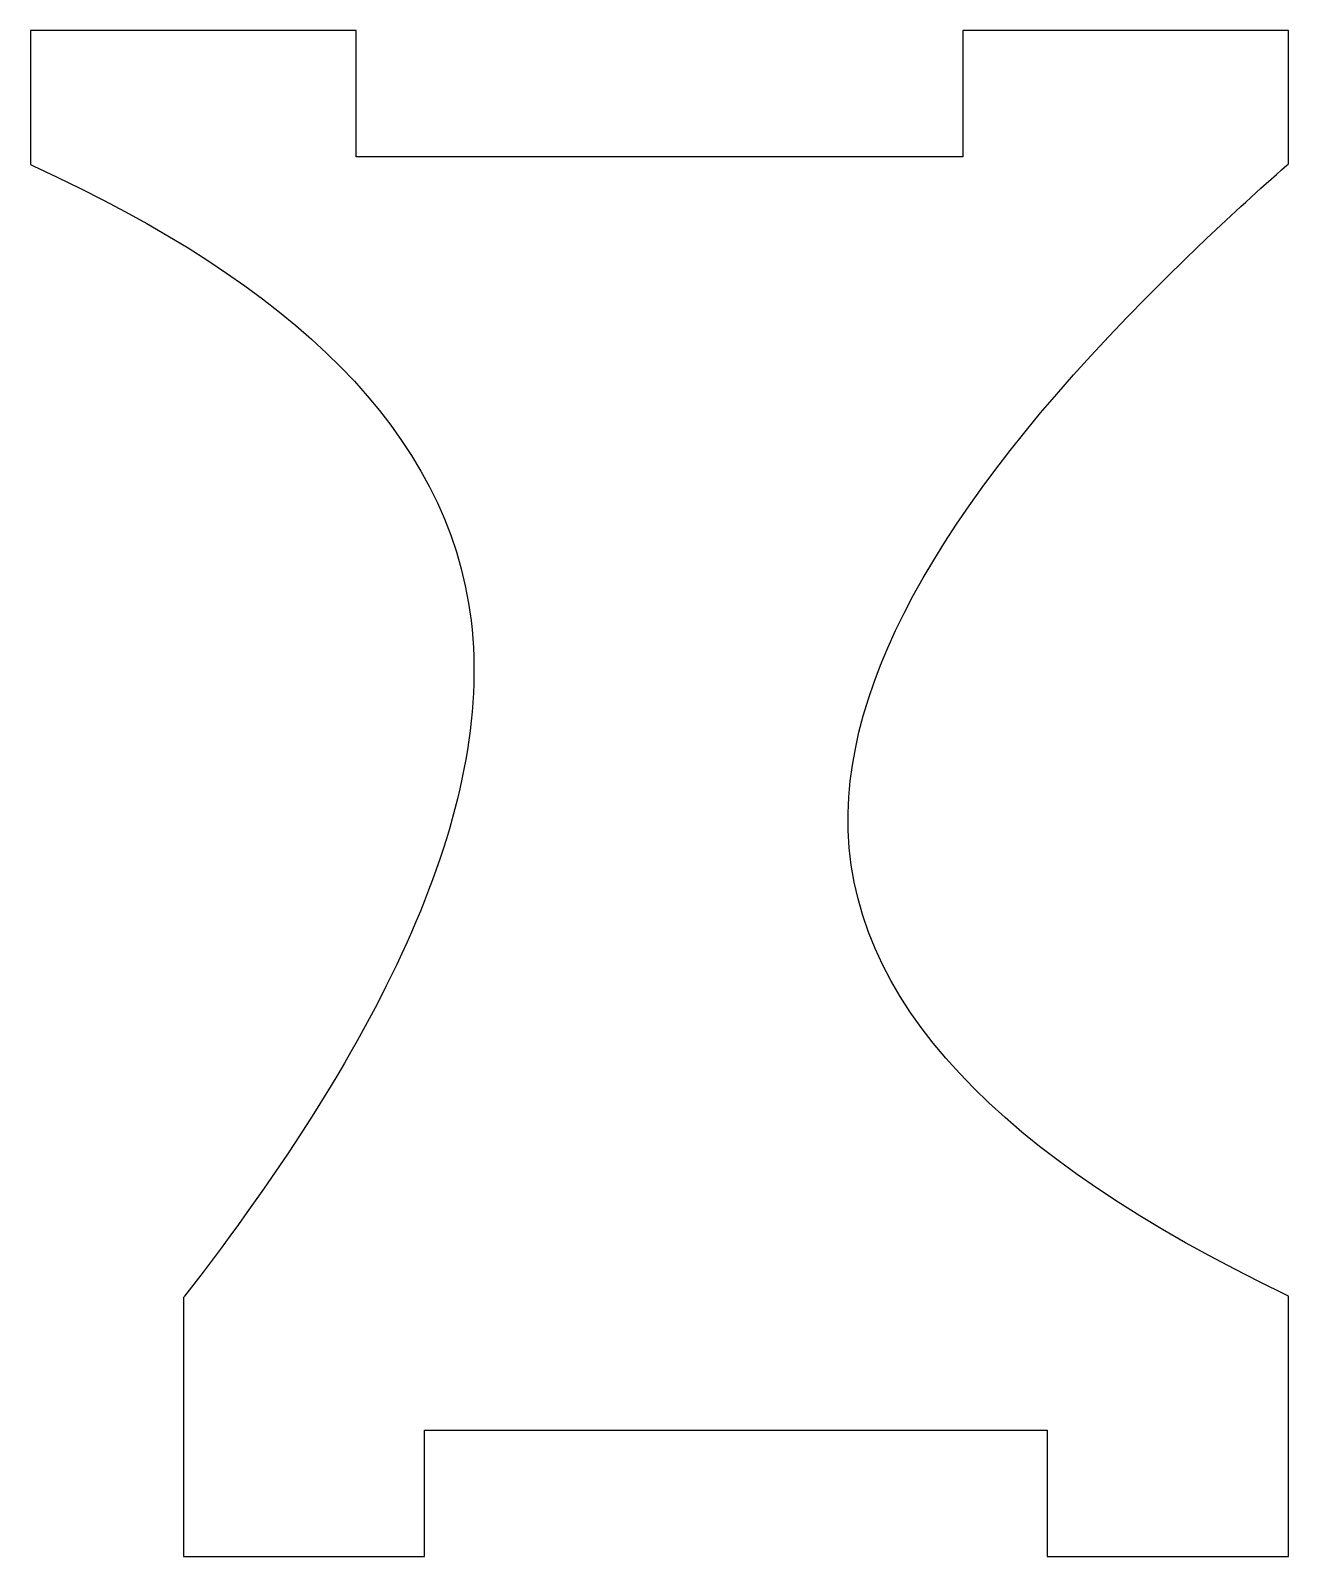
# Model space of a CAD drawing. Header units: millimetres. Extents: x -9.9 to 9.9, y -12.1 to 12.1.
import ezdxf

# ---------------------------------------------------------------- set-up
doc = ezdxf.new("R2010")
doc.units = ezdxf.units.MM
doc.layers.get('0').update_dxf_attribs({"linetype": 'CONTINUOUS'})

msp = doc.modelspace()

# ---------------------------------------------------------------- linework, layer by layer
for p, q in [((-4.8, 12.075), (-9.95, 12.075)), ((-9.95, 12.075), (-9.95, 9.952)), ((-4.8, 10.075), (-4.8, 12.075)), ((9.95, 12.075), (4.8, 12.075)), ((4.8, 12.075), (4.8, 10.075)), ((9.95, 9.966), (9.95, 12.075)), ((4.8, 10.075), (-4.8, 10.075)), ((9.95, -12.075), (9.95, -7.953)), ((-7.529, -7.974), (-7.529, -12.075)), ((-3.715, -10.075), (6.135, -10.075)), ((-3.715, -12.075), (-3.715, -10.075)), ((6.135, -10.075), (6.135, -12.075)), ((-7.529, -12.075), (-3.715, -12.075)), ((6.135, -12.075), (9.95, -12.075))]:
    msp.add_line(p, q)
for points, knots in [([(-9.95, 9.952), (-9.935, 9.945), (-9.92, 9.938), (-9.906, 9.932), (-5.813, 8.059), (-3.337, 5.714), (-2.981, 2.736), (-2.625, -0.242), (-4.341, -3.876), (-7.514, -7.954), (-7.519, -7.961), (-7.524, -7.967), (-7.529, -7.974)], [-1.001778, -1.001778, -1.001778, -1.001778, -1, -1, -1, -0.5, -0.5, -0.5, 0, 0, 0, 0.000829, 0.000829, 0.000829, 0.000829]), ([(9.95, -7.953), (9.935, -7.946), (9.921, -7.939), (9.907, -7.932), (5.428, -5.781), (2.924, -3.28), (2.984, -0.31), (3.037, 2.355), (5.121, 5.431), (8.653, 8.782), (9.057, 9.166), (9.481, 9.553), (9.924, 9.944), (9.933, 9.951), (9.941, 9.959), (9.95, 9.966)], [-0.001579, -0.001579, -0.001579, -0.001579, 0, 0, 0, 0.5, 0.5, 0.5, 0.948646, 0.948646, 0.948646, 1, 1, 1, 1.000979, 1.000979, 1.000979, 1.000979])]:
    msp.add_open_spline(points, degree=3, knots=knots)

doc.saveas('drawing.dxf')
